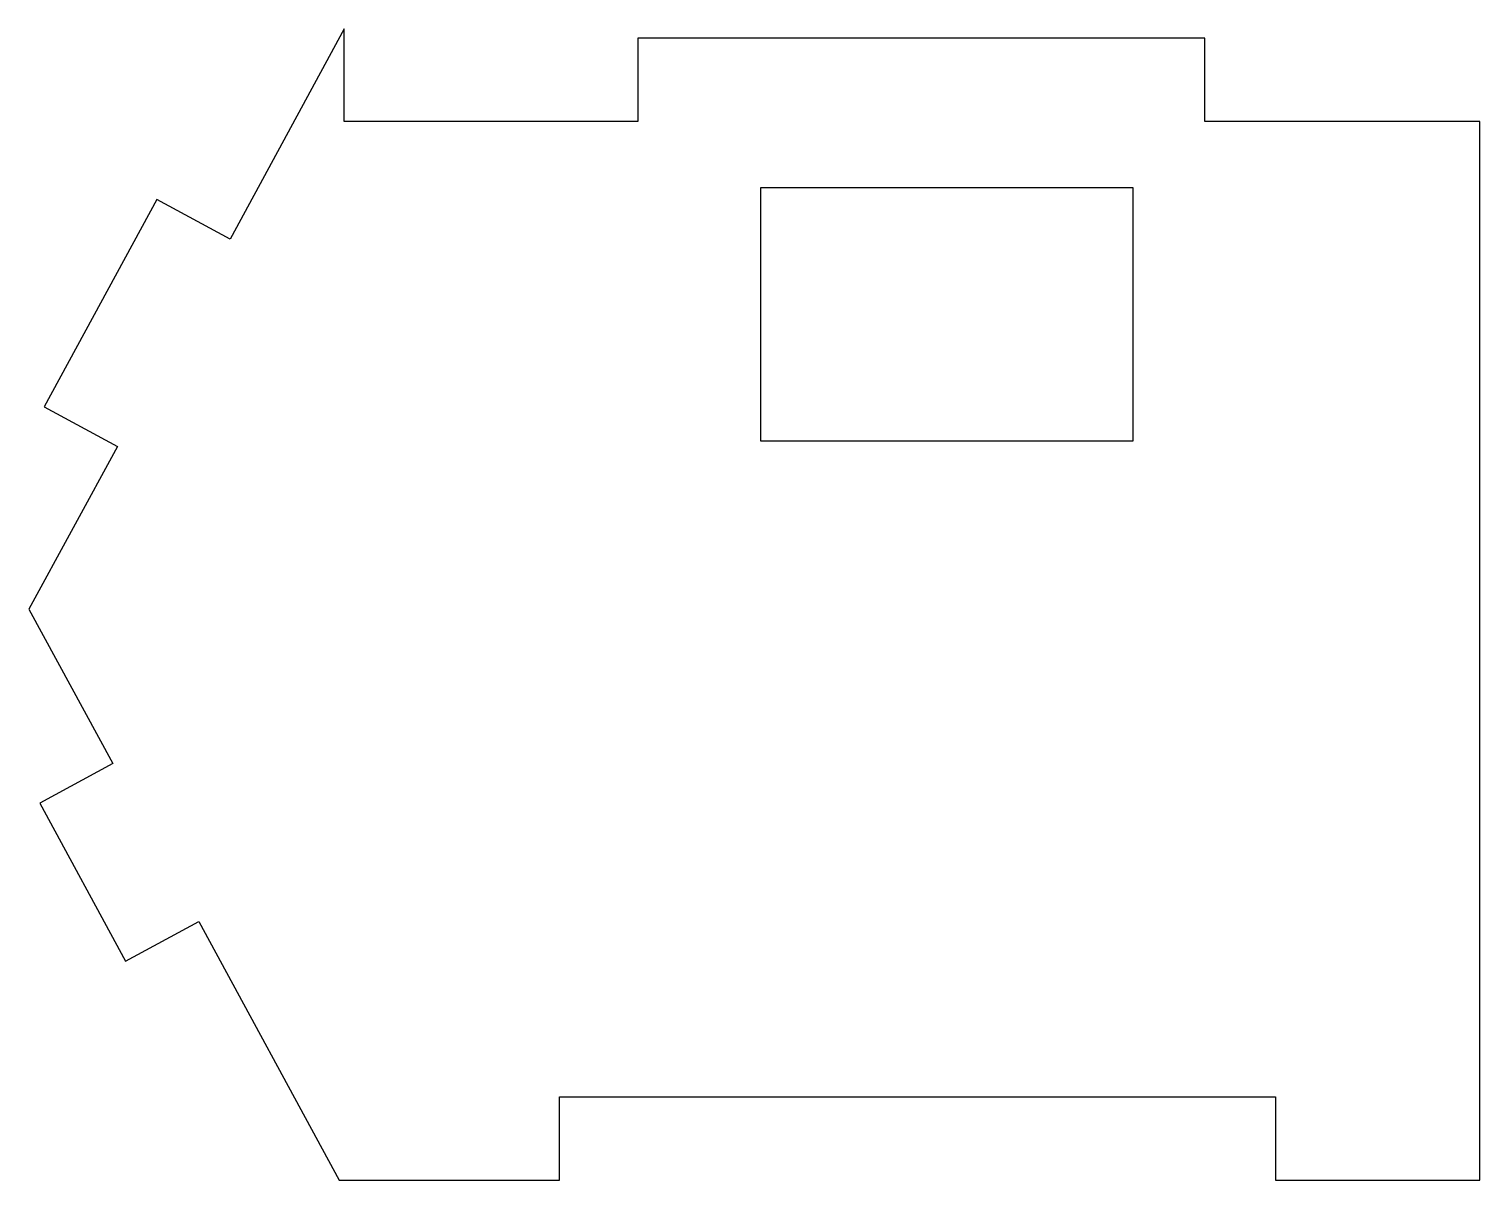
# Model space of a CAD drawing. Header units: millimetres. Extents: x -8.7 to 8.7, y -6.9 to 7.
import ezdxf

# ---------------------------------------------------------------- set-up
doc = ezdxf.new("R2010")
doc.units = ezdxf.units.MM
doc.layers.get('0').update_dxf_attribs({"linetype": 'CONTINUOUS'})

msp = doc.modelspace()

# ---------------------------------------------------------------- linework, layer by layer
for p, q in [((-4.928, 6.966), (-6.299, 4.442)), ((-4.928, 5.856), (-4.928, 6.966)), ((5.405, 6.856), (-1.405, 6.856)), ((-1.405, 6.856), (-1.405, 5.856)), ((5.405, 5.856), (5.405, 6.856)), ((-1.405, 5.856), (-4.928, 5.856)), ((8.708, 5.856), (5.405, 5.856)), ((8.708, -6.856), (8.708, 5.856)), ((0.072, 2.015), (0.072, 5.063)), ((0.072, 5.063), (4.542, 5.063)), ((4.542, 5.063), (4.542, 2.015)), ((-7.178, 4.92), (-8.532, 2.428)), ((-6.299, 4.442), (-7.178, 4.92)), ((-8.532, 2.428), (-7.653, 1.951)), ((-7.653, 1.951), (-8.714, 0)), ((4.542, 2.015), (0.072, 2.015)), ((-8.714, 0), (-7.706, -1.854)), ((-7.706, -1.854), (-8.584, -2.332)), ((-8.584, -2.332), (-7.554, -4.227)), ((-7.554, -4.227), (-6.676, -3.75)), ((-6.676, -3.75), (-4.988, -6.856)), ((-2.345, -6.856), (-2.345, -5.856)), ((-2.345, -5.856), (6.254, -5.856)), ((6.254, -5.856), (6.254, -6.856)), ((-4.988, -6.856), (-2.345, -6.856)), ((6.254, -6.856), (8.708, -6.856))]:
    msp.add_line(p, q)

doc.saveas('drawing.dxf')
